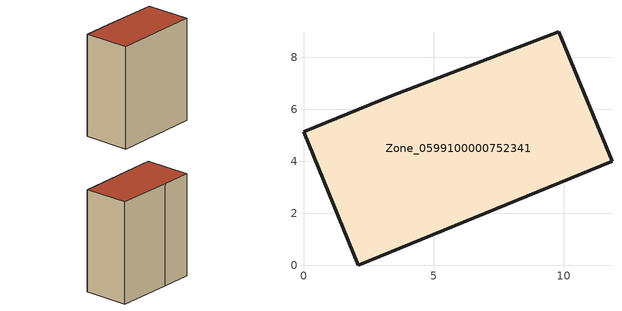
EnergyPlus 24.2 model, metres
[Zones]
Zone_0599100000752341
 floor ground (C_G): 0,5.12 3.4,6.52 9.81,8.98 11.86,4 2.11,0 z0
 wall outside (C_F): 2.11,0 11.86,4 9.81,8.98 3.4,6.52 0,5.12 2.11,0 z0:12.3
 roof outside (C_R): 3.4,6.52 0,5.12 2.11,0 11.86,4 9.81,8.98 z12.3
[BUILDING]
Pand.0599100000752341: North Axis=0; Terrain=City; Loads Convergence Tolerance Value=0.04; Temperature Convergence Tolerance Value=0.4; Solar Distribution=FullExterior; Maximum Number of Warmup Days=25; Minimum Number of Warmup Days=1
[Site:Location]
Rotterdam.The.Hague.AP_ZH_NLD Design_Conditions: Latitude=51.96; Longitude=4.45; Time Zone=1; Elevation=-4.5
[SITE:GROUNDTEMPERATURE:BUILDINGSURFACE]
18, 18, 18, 18, 18, 18, 18, 18, 18, 18, 18, 18
[MATERIAL] Thermal Absorptance=0.9; Solar Absorptance=0.7; Visible Absorptance=0.7
Name | Roughness | Thickness | Conductivity | Density | Specific Heat
G.TI.2006-2014 | MediumSmooth | 0.15 | 0.06 | 540 | 1210
F.TI.2006-2014 | Rough | 0.3 | 0.12 | 1920 | 840
R.TI.2006-2014 | MediumRough | 0.2 | 0.08 | 1500 | 1000
[CONSTRUCTION]
C_G: G.TI.2006-2014
C_F: F.TI.2006-2014
C_R: R.TI.2006-2014
[ZONE]
Zone_0599100000752341: Type=1; Multiplier=1; Ceiling Height=Autocalculate; Volume=Autocalculate; Floor Area=autocalculate; Part of Total Floor Area=Yes
[ZONEINFILTRATION:DESIGNFLOWRATE]
Infil_Zone_0599100000752341: Zone or ZoneList or Space or SpaceList=Zone_0599100000752341; Schedule=AlwaysOn; Design Flow Rate Calculation Method=Flow/Area; Flow Rate per Floor Area=0.0015; Constant Term Coefficient=1; Temperature Term Coefficient=0; Velocity Term Coefficient=0; Velocity Squared Term Coefficient=0
[HVACTEMPLATE:ZONE:IDEALLOADSAIRSYSTEM]
Zone_0599100000752341: Maximum Heating Supply Air Temperature=50; Minimum Cooling Supply Air Temperature=13; Maximum Heating Supply Air Humidity Ratio=0.0156; Minimum Cooling Supply Air Humidity Ratio=0.0077; Heating Limit=NoLimit; Cooling Limit=NoLimit; Dehumidification Control Type=ConstantSensibleHeatRatio; Cooling Sensible Heat Ratio=0.7; Dehumidification Setpoint=60; Humidification Control Type=None; Humidification Setpoint=30; Outdoor Air Method=None; Outdoor Air Flow Rate per Person=0.00944; Outdoor Air Flow Rate per Zone Floor Area=0; Outdoor Air Flow Rate per Zone=0; Demand Controlled Ventilation Type=None; Outdoor Air Economizer Type=NoEconomizer; Heat Recovery Type=None; Sensible Heat Recovery Effectiveness=0.7; Latent Heat Recovery Effectiveness=0.65
[ZONECONTROL:THERMOSTAT]
ThermostatControl_Zone_0599100000752341: Zone or ZoneList=Zone_0599100000752341; Control Type Schedule=DualSetpointControlType; Control 1=Thermostat_Zone_0599100000752341; Temperature Difference Between Cutout And Setpoint=0
[THERMOSTATSETPOINT:DUALSETPOINT]
Thermostat_Zone_0599100000752341: Heating Setpoint Temperature Schedule=HeatingSetpoint_Zone_0599100000752341; Cooling Setpoint Temperature Schedule=CoolingSetpoint_Zone_0599100000752341
[SCHEDULE:COMPACT]
HeatingSetpoint_Zone_0599100000752341: Through: 12/31, For: AllDays, Until: 24:00, 21
CoolingSetpoint_Zone_0599100000752341: Through: 12/31, For: AllDays, Until: 24:00, 24
DualSetpointControlType: Through: 12/31, For: AllDays, Until: 24:00, 4
AlwaysOn: Through: 12/31, For: AllDays, Until: 24:00, 1
